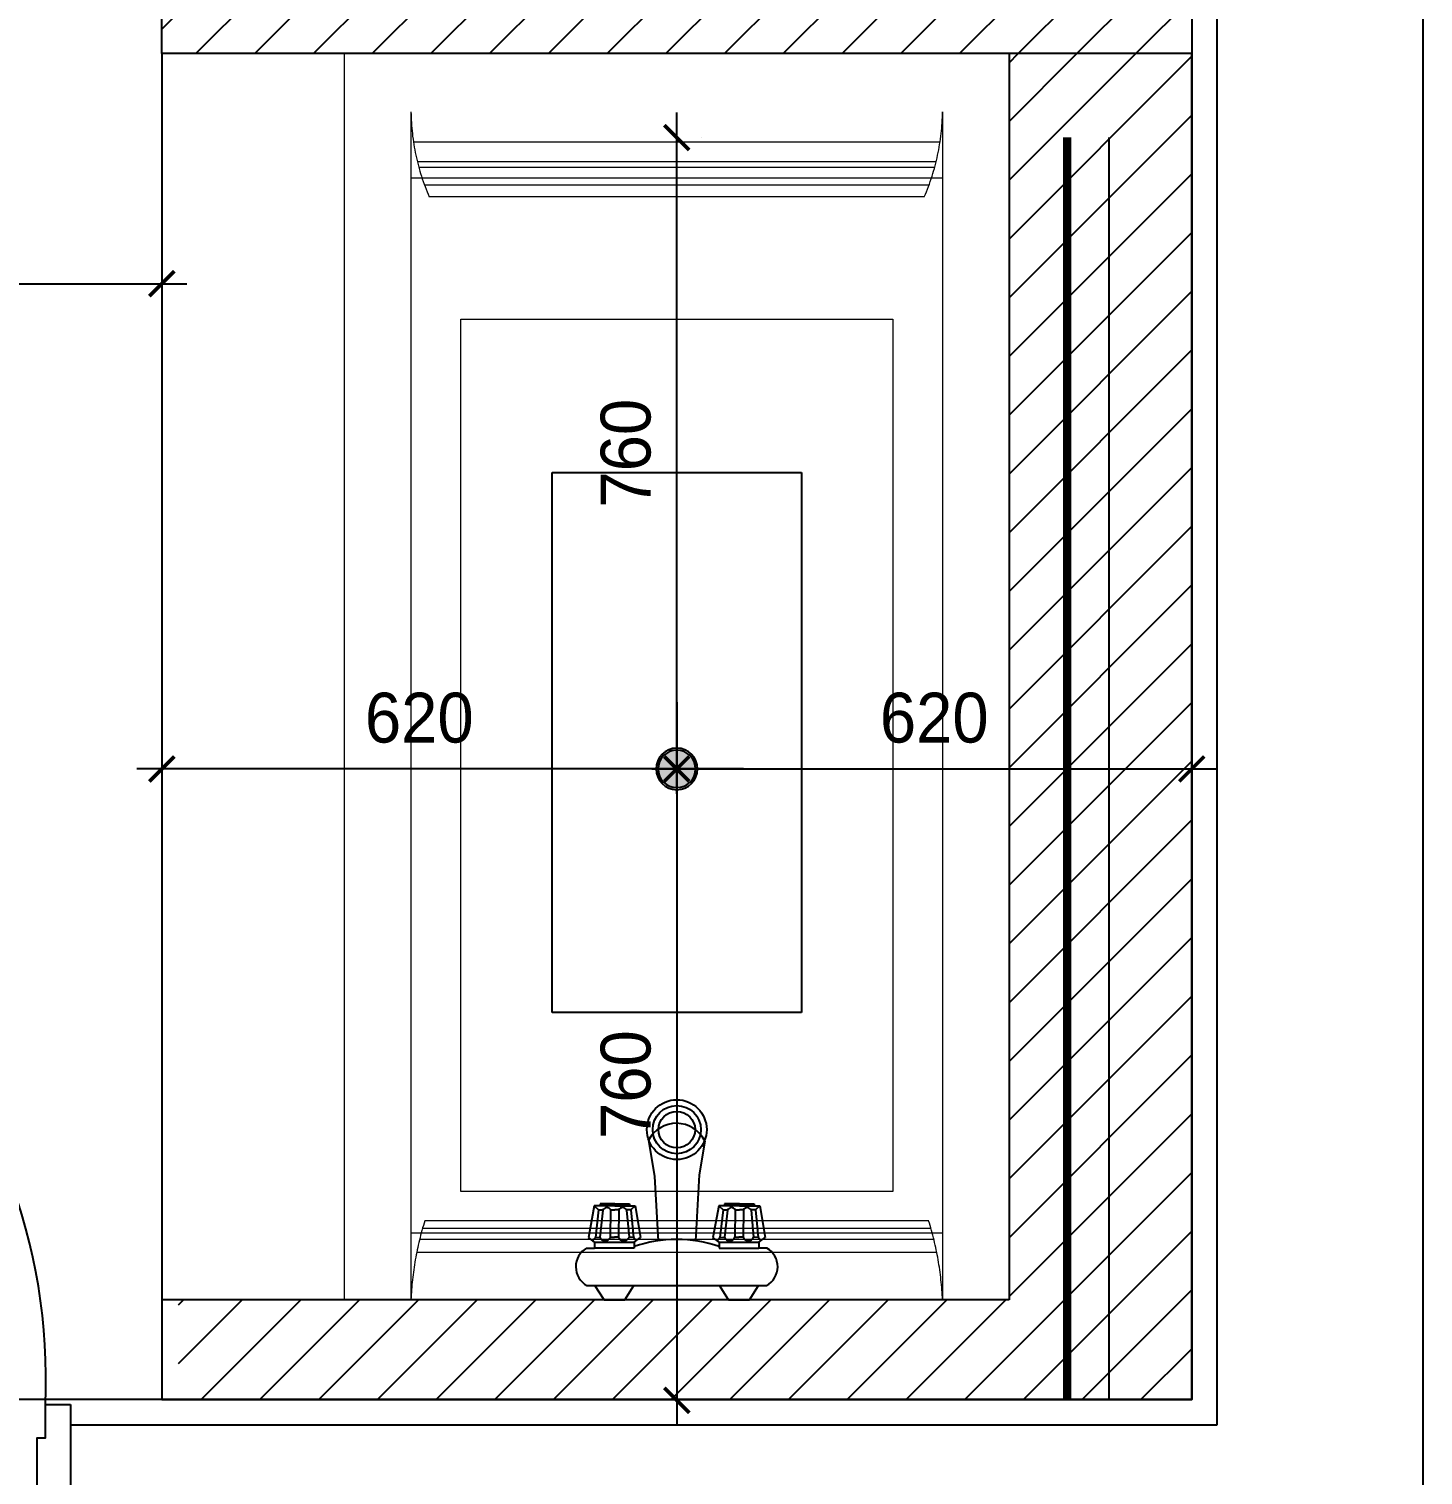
# Model space of a CAD drawing. Header units: millimetres. Extents: x 236955 to 308542, y 30900 to 88969.
# Drawn here: x 301140 to 302818, y 68587 to 70327 of the extents above; entities that cross this region are included whole.
import ezdxf

# ---------------------------------------------------------------- set-up
doc = ezdxf.new("R2010")
doc.units = ezdxf.units.MM
doc.header["$LTSCALE"] = 100
doc.header["$PDMODE"] = 3
doc.linetypes.add('ACAD_ISO02W100', pattern=[15, 12, -3])
doc.linetypes.add('HID', pattern=[2.3, 1.5, -0.8])
doc.layers.get('DEFPOINTS').update_dxf_attribs({"color": 248})
for name, color, linetype in [('03-WAL NEW', 3, 'Continuous'), ('06-LIGHT', 4, 'Continuous'), ('07-DIM WAL', 5, 'Continuous'), ('BATH', 4, 'Continuous'), ('BODY', 7, 'Continuous'), ('CEIL-LIGHT', 7, 'Continuous'), ('CO-BATH', 6, 'Continuous'), ('CO-DO-FR', 7, 'Continuous'), ('CO-DOOR', 8, 'Continuous'), ('F-WALL1', 2, 'Continuous'), ('LINE', 9, 'ACAD_ISO02W100'), ('RC-LIGHT', 7, 'Continuous'), ('WID', 4, 'Continuous')]:
    doc.layers.add(name, color=color, linetype=linetype)
doc.styles.add('HY 울릉도 L', font='')
doc.styles.get('HY 울릉도 L').set_extended_font_data('HY울릉도L')
doc.dimstyles.new('30', dxfattribs={"dimscale": 30, "dimtxt": 2, "dimasz": 1, "dimexe": 1, "dimexo": 1, "dimgap": 1, "dimtad": 1, "dimdec": 0, "dimrnd": 0.05, "dimdsep": 46, "dimlunit": 6, "dimtxsty": 'HY 울릉도 L', "dimblk": 'ARCHTICK', "dimcen": 2.5, "dimdle": 1, "dimclrd": 133, "dimclre": 133, "dimclrt": 30, "dimadec": 0, "dimazin": 0, "dimtfac": 1, "dimtdec": 0, "dimtix": 1, "dimtmove": 2, "dimatfit": 3, "dimldrblk": 'ARCHTICK', "dimfxl": 1, "dimlwd": -1, "dimlwe": -1, "dimarcsym": 0})

# ---------------------------------------------------------------- blocks, each defined once
blk = doc.blocks.new('flooor')
at = {"layer": 'CO-DO-FR'}
blk.add_lwpolyline([(275389.6, 68671.5), (275389.6, 68471.5), (275359.6, 68471.5), (275359.6, 68511.5), (275349.6, 68511.5), (275349.6, 68631.5), (275359.6, 68631.5), (275359.6, 68671.5), (275389.6, 68671.5)], close=True, dxfattribs=at)
at = {"layer": 'CO-DOOR'}
blk.add_arc((274661.6, 68701), 698.6, 357.584, 90.8202, dxfattribs=at)
at = {"layer": 'F-WALL1'}
for p, q in [((277018.1, 60009.5), (277018.1, 73470.5)), ((276769.6, 71451.5), (276769.6, 68646.5)), ((276769.6, 68646.5), (275389.6, 68646.5)), ((275389.6, 68646.5), (275389.6, 68496.5))]:
    blk.add_line(p, q, dxfattribs=at)
blk = doc.blocks.new('A$C50C81EA5')
at = {"layer": 'WID'}
for p, q in [((99.5, 220.2), (137.4, 226.4)), ((99.5, 220.2), (137.4, 226.4)), ((143.2, 219), (137.4, 226.4)), ((143.2, 219), (137.4, 226.4)), ((150.2, 228.6), (150.2, 219)), ((150.2, 228.6), (150.2, 219)), ((195.3, 12), (195.3, 228.1)), ((195.3, 12), (195.3, 228.1)), ((97, 213.3), (99.5, 213.3)), ((97, 195.5), (97, 213.3)), ((97, 213.3), (99.5, 213.3)), ((97, 195.5), (97, 213.3)), ((99.5, 220.2), (104, 214.9)), ((99.5, 195.5), (99.5, 220.2)), ((99.5, 220.2), (104, 214.9)), ((99.5, 195.5), (99.5, 220.2)), ((104, 214.9), (137.5, 218)), ((104, 214.9), (137.5, 218)), ((104, 214.9), (104, 209.5)), ((104, 214.9), (104, 209.5)), ((104.5, 209.7), (137, 212.6)), ((104.5, 209.7), (137, 212.6)), ((137.5, 218), (137, 212.6)), ((137.5, 218), (137, 212.6)), ((141.3, 221.4), (137.5, 218)), ((141.3, 221.4), (137.5, 218)), ((143.2, 219), (150.2, 219)), ((143.2, 171.1), (143.2, 219)), ((143.2, 219), (150.2, 219)), ((143.2, 171.1), (143.2, 219)), ((150.2, 171.1), (150.2, 219)), ((150.2, 171.1), (150.2, 219)), ((212.4, 207.5), (195.3, 218.4)), ((212.4, 207.5), (195.3, 218.4)), ((97, 195.5), (97, 177.7)), ((97, 195.5), (97, 177.7)), ((99.5, 195.5), (99.5, 170.7)), ((99.5, 195.5), (99.5, 170.7)), ((104, 200.4), (104, 195.5)), ((104, 200.4), (137, 200)), ((104, 200.4), (104, 195.5)), ((104, 200.4), (137, 200)), ((104, 190.5), (104, 195.5)), ((104, 190.5), (104, 195.5)), ((137, 200), (137, 195)), ((137, 200), (137, 195)), ((137, 190.1), (137, 195)), ((137, 190.1), (137, 195)), ((212.4, 182.5), (212.4, 207.5)), ((212.4, 182.5), (212.4, 207.5)), ((97, 177.7), (99.5, 177.7)), ((97, 177.7), (99.5, 177.7)), ((99.5, 170.7), (104, 176)), ((99.5, 170.7), (104, 176)), ((104, 190.5), (137, 190.1)), ((104, 190.5), (137, 190.1)), ((104, 176), (104, 181.4)), ((104, 176), (104, 181.4)), ((104, 176), (137.5, 172.1)), ((104, 176), (137.5, 172.1)), ((104.5, 181.2), (137, 177.4)), ((104.5, 181.2), (137, 177.4)), ((137.5, 172.1), (137, 177.4)), ((137.5, 172.1), (137, 177.4)), ((212.4, 182.5), (195.3, 171.6)), ((212.4, 182.5), (195.3, 171.6)), ((99.5, 170.7), (137.4, 163.7)), ((99.5, 170.7), (137.4, 163.7)), ((143.2, 171.1), (137.4, 163.7)), ((143.2, 171.1), (137.4, 163.7)), ((141.3, 168.6), (137.5, 172.1)), ((141.3, 168.6), (137.5, 172.1)), ((143.2, 171.1), (150.2, 171.1)), ((143.2, 171.1), (150.2, 171.1)), ((21.3, 153.8), (62, 147.2)), ((21.3, 153.8), (62, 147.2)), ((62, 147.2), (141.5, 142.7)), ((62, 147.2), (141.5, 142.7)), ((20.3, 86.2), (64.1, 93.2)), ((20.3, 86.2), (64.1, 93.2)), ((64.1, 93.2), (141.5, 97.7)), ((64.1, 93.2), (141.5, 97.7)), ((99.5, 70.2), (137.4, 76.4)), ((99.5, 70.2), (137.4, 76.4)), ((99.5, 70.2), (104, 64.9)), ((99.5, 45.5), (99.5, 70.2)), ((99.5, 70.2), (104, 64.9)), ((99.5, 45.5), (99.5, 70.2)), ((143.2, 69), (137.4, 76.4)), ((143.2, 69), (137.4, 76.4)), ((141.3, 71.4), (137.5, 68)), ((141.3, 71.4), (137.5, 68)), ((97, 63.3), (99.5, 63.3)), ((97, 45.5), (97, 63.3)), ((97, 63.3), (99.5, 63.3)), ((97, 45.5), (97, 63.3)), ((104, 64.9), (137.5, 68)), ((104, 64.9), (137.5, 68)), ((104, 64.9), (104, 59.5)), ((104, 64.9), (104, 59.5)), ((104.5, 59.7), (137, 62.6)), ((104.5, 59.7), (137, 62.6)), ((137.5, 68), (137, 62.6)), ((137.5, 68), (137, 62.6)), ((143.2, 69), (150.2, 69)), ((143.2, 21.1), (143.2, 69)), ((143.2, 69), (150.2, 69)), ((143.2, 21.1), (143.2, 69)), ((150.2, 69), (150.2, 21.1)), ((150.2, 69), (150.2, 21.1)), ((212.4, 57.5), (195.3, 68.4)), ((212.4, 57.5), (195.3, 68.4)), ((212.4, 32.5), (212.4, 57.5)), ((212.4, 32.5), (212.4, 57.5)), ((97, 45.5), (97, 27.7)), ((97, 45.5), (97, 27.7)), ((99.5, 45.5), (99.5, 20.7)), ((99.5, 45.5), (99.5, 20.7)), ((104, 50.4), (104, 45.5)), ((104, 50.4), (137, 50)), ((104, 50.4), (104, 45.5)), ((104, 50.4), (137, 50)), ((104, 40.5), (104, 45.5)), ((104, 40.5), (104, 45.5)), ((104, 40.5), (137, 40.1)), ((104, 40.5), (137, 40.1)), ((137, 50), (137, 45)), ((137, 50), (137, 45)), ((137, 40.1), (137, 45)), ((137, 40.1), (137, 45)), ((97, 27.7), (99.5, 27.7)), ((97, 27.7), (99.5, 27.7)), ((99.5, 20.7), (104, 26)), ((99.5, 20.7), (104, 26)), ((99.5, 20.7), (137.4, 13.7)), ((99.5, 20.7), (137.4, 13.7)), ((104, 26), (104, 31.4)), ((104, 26), (104, 31.4)), ((104, 26), (137.5, 22.1)), ((104, 26), (137.5, 22.1)), ((104.5, 31.2), (137, 27.4)), ((104.5, 31.2), (137, 27.4)), ((137.5, 22.1), (137, 27.4)), ((137.5, 22.1), (137, 27.4)), ((143.2, 21.1), (137.4, 13.7)), ((143.2, 21.1), (137.4, 13.7)), ((141.3, 18.6), (137.5, 22.1)), ((141.3, 18.6), (137.5, 22.1)), ((143.2, 21.1), (150.2, 21.1)), ((143.2, 21.1), (150.2, 21.1)), ((150.2, 11.4), (150.2, 21.1)), ((150.2, 11.4), (150.2, 21.1)), ((212.4, 32.5), (195.3, 21.6)), ((212.4, 32.5), (195.3, 21.6))]:
    blk.add_line(p, q, dxfattribs=at)
for centre, radius, start, end in [((172.6, 215.7), 25.9, 28.6669, 149.9901), ((172.6, 215.7), 25.9, 28.6669, 149.9901), ((106.7, 204.9), 5.27, 114.695, 239.7227), ((106.7, 204.9), 5.27, 114.695, 239.7227), ((134.7, 206.3), 6.74, 289.9748, 70.0252), ((134.7, 206.3), 6.74, 289.9748, 70.0252), ((106.7, 186), 5.27, 120.2773, 245.305), ((106.7, 186), 5.27, 120.2773, 245.305), ((134.7, 183.8), 6.74, 289.9748, 70.0252), ((134.7, 183.8), 6.74, 289.9748, 70.0252), ((302.7, 120), 162.8, 161.712, 198.288), ((302.7, 120), 162.8, 161.712, 198.288), ((37.9, 119.7), 37.9, 116.0462, 242.3329), ((37.9, 119.7), 37.9, 116.0462, 242.3329), ((106.7, 54.9), 5.27, 114.695, 239.7227), ((106.7, 54.9), 5.27, 114.695, 239.7227), ((134.7, 56.3), 6.74, 289.9748, 70.0252), ((134.7, 56.3), 6.74, 289.9748, 70.0252), ((106.7, 36), 5.27, 120.2773, 245.305), ((106.7, 36), 5.27, 120.2773, 245.305), ((134.7, 33.8), 6.74, 289.9748, 70.0252), ((134.7, 33.8), 6.74, 289.9748, 70.0252), ((172.6, 24.4), 25.9, 210.0099, 331.3331), ((172.6, 24.4), 25.9, 210.0099, 331.3331)]:
    blk.add_arc(centre, radius, start, end, dxfattribs=at)
blk = doc.blocks.new('vjswjdjeh')
at = {"layer": '03-WAL NEW'}
h = blk.add_hatch(dxfattribs=at)
h.set_pattern_fill('_USER', color=256, scale=50, angle=45, pattern_type=0)
h.set_pattern_definition([(45, (62988.56, -6551.484), (-35.355339, 35.355339), [])])
h.paths.add_polyline_path([(338488.2, 63865), (339728.2, 63865), (339728.2, 63745), (338488.2, 63745)])
h = blk.add_hatch(dxfattribs=at)
h.set_pattern_fill('_USER', color=8, scale=50, angle=45, pattern_type=0)
h.set_pattern_definition([(45, (62988.56, -6551.484), (-35.355339, 35.355339), [])])
h.paths.add_polyline_path([(339508.2, 62245), (338508.2, 62245), (338508.2, 62125), (339728.2, 62125), (339728.2, 63745), (339508.2, 63745)])
at = {"color": 8}
for radius in [36, 29, 22]:
    blk.add_circle((339108.2, 62449.8), radius, dxfattribs=at)
at = {"layer": '03-WAL NEW'}
for points in [[(338488.2, 63865), (339728.2, 63865), (339728.2, 63745), (338488.2, 63745)], [(338488.2, 62125), (339728.2, 62125), (339728.2, 63745), (338488.2, 63745)]]:
    blk.add_lwpolyline(points, close=True, dxfattribs=at)
blk.add_lwpolyline([(339508.2, 62245), (338488.2, 62245), (338488.2, 62125), (339728.2, 62125), (339728.2, 63745), (339508.2, 63745), (339508.2, 62245)], dxfattribs=at)
at = {"layer": 'BATH'}
blk.add_lwpolyline([(338298.2, 64869), (339728.2, 64869), (339728.2, 62125), (336945.2, 62125), (336945.2, 64869), (337643.2, 64869)], dxfattribs=at)
at = {"layer": 'BODY', "color": 8, "linetype": 'Continuous', "ltscale": 3}
for p, q in [((338958.2, 62590.8), (338958.2, 63240.8)), ((338958.2, 63240.8), (339258.2, 63240.8)), ((339258.2, 63240.8), (339258.2, 62590.8)), ((339258.2, 62590.8), (338958.2, 62590.8))]:
    blk.add_line(p, q, dxfattribs=at)
at = {"layer": 'LINE', "color": 8, "lineweight": 9}
for p, q in [((338708.2, 62950), (338708.2, 63745)), ((338708.2, 63745), (339508.2, 63745)), ((339508.2, 63745), (339508.2, 62950)), ((338788.2, 63675), (338788.2, 62950)), ((339428.2, 63675), (339428.2, 62950)), ((339425.2, 63638.2), (338791.2, 63638.2)), ((339420.5, 63614.8), (338795.8, 63614.8)), ((339418.7, 63607.8), (338797.7, 63607.8)), ((339428.2, 63595), (338788.2, 63595)), ((339411.9, 63586.7), (338804.4, 63586.7)), ((339406.3, 63572.7), (338810, 63572.7)), ((338848.2, 62950), (338848.2, 63425.4)), ((338848.2, 63425.4), (339368.2, 63425.4)), ((339368.2, 63425.4), (339368.2, 62950)), ((338708.2, 62245), (338708.2, 62950)), ((338788.2, 62950), (338788.2, 62245)), ((338848.2, 62375.4), (338848.2, 62950)), ((339368.2, 62950), (339368.2, 62375.4)), ((339428.2, 62950), (339428.2, 62245)), ((339508.2, 62950), (339508.2, 62245)), ((339368.2, 62375.4), (338848.2, 62375.4)), ((339411.5, 62340.2), (338804.9, 62340.2)), ((339428.2, 62325), (338788.2, 62325)), ((339417.8, 62317.5), (338798.5, 62317.5)), ((339414.3, 62330.8), (338802.1, 62330.8)), ((339421.3, 62301.9), (338795.1, 62301.9)), ((339508.2, 62245), (338708.2, 62245))]:
    blk.add_line(p, q, dxfattribs=at)
for centre, radius, start, end in [((339053.4, 63678.1), 265.2, 180.6661, 203.4244), ((339162.9, 63678.1), 265.2, 336.5756, 359.3339), ((339160.3, 62228.7), 372.5, 162.5912, 177.4905), ((339056, 62228.7), 372.5, 2.5095, 17.4088)]:
    blk.add_arc(centre, radius, start, end, dxfattribs=at)
blk.add_blockref('flooor', (62988.6, -6552.5))
at = {"color": 8, "rotation": 270}
blk.add_blockref('A$C50C81EA5', (338988.1, 62457.4), dxfattribs=at)
blk = doc.blocks.new('_ArchTick')
at = {"color": 0, "linetype": 'ByBlock', "const_width": 0.15}
blk.add_lwpolyline([(-0.5, -0.5), (0.5, 0.5)], dxfattribs=at)
blk = doc.blocks.new('*D143')
at = {"layer": '07-DIM WAL', "color": 133}
blk.add_line((300798.1, 70020.5), (301329.6, 70020.5), dxfattribs=at)
at = {"layer": 'DEFPOINTS', "color": 0}
for p in [(300828.1, 70020.5), (301299.6, 70020.5), (301299.6, 70020.5)]:
    blk.add_point(p, dxfattribs=at)
at = {"layer": '07-DIM WAL', "color": 133, "xscale": 30, "yscale": 30, "zscale": 30, "rotation": 180}
blk.add_blockref('_ArchTick', (300828.1, 70020.5), dxfattribs=at)
at = {"layer": '07-DIM WAL', "color": 133, "xscale": 30, "yscale": 30, "zscale": 30}
blk.add_blockref('_ArchTick', (301299.6, 70020.5), dxfattribs=at)
at = {"layer": '07-DIM WAL', "color": 30, "insert": (301063.9, 70081.2), "char_height": 60, "attachment_point": 5, "style": 'HY 울릉도 L'}
blk.add_mtext('472', dxfattribs=at)
blk = doc.blocks.new('1')
at = {"linetype": 'Continuous'}
h = blk.add_hatch(color=4, dxfattribs=at)
h.dxf.hatch_style = 1
edge = h.paths.add_edge_path()
edge.add_arc((11539653.5, -14273503.8), 37.5, 0, 360)
at = {"color": 1, "linetype": 'Continuous'}
for p, q in [((11539653.5, -14273637.1), (11539653.5, -14273370.5)), ((11539520.2, -14273503.8), (11539786.8, -14273503.8))]:
    blk.add_line(p, q, dxfattribs=at)
at = {"color": 4, "linetype": 'Continuous'}
for radius in [41.5, 37.5]:
    blk.add_circle((11539653.5, -14273503.8), radius, dxfattribs=at)
blk = doc.blocks.new('*D168')
at = {"layer": '07-DIM WAL', "color": 133}
for p, q in [((302539.6, 69508.5), (302539.6, 69406.5)), ((301919.6, 69466.5), (301919.6, 69466.5)), ((301889.6, 69436.5), (302569.6, 69436.5))]:
    blk.add_line(p, q, dxfattribs=at)
at = {"layer": 'DEFPOINTS', "color": 0}
for p in [(302539.6, 69538.5), (301919.6, 69436.5), (302539.6, 69436.5)]:
    blk.add_point(p, dxfattribs=at)
at = {"layer": '07-DIM WAL', "color": 133, "xscale": 30, "yscale": 30, "zscale": 30, "rotation": 180}
blk.add_blockref('_ArchTick', (301919.6, 69436.5), dxfattribs=at)
at = {"layer": '07-DIM WAL', "color": 133, "xscale": 30, "yscale": 30, "zscale": 30}
blk.add_blockref('_ArchTick', (302539.6, 69436.5), dxfattribs=at)
at = {"layer": '07-DIM WAL', "color": 30, "insert": (302229.6, 69497.8), "char_height": 60, "attachment_point": 5, "style": 'HY 울릉도 L'}
blk.add_mtext('620', dxfattribs=at)
blk = doc.blocks.new('*D147')
at = {"layer": '07-DIM WAL', "color": 133}
for p, q in [((301919.6, 69466.5), (301919.6, 68646.5)), ((301949.6, 69436.5), (301949.6, 69436.5)), ((301949.6, 68676.5), (301949.6, 68676.5))]:
    blk.add_line(p, q, dxfattribs=at)
at = {"layer": 'DEFPOINTS', "color": 0}
for p in [(301919.6, 69436.5), (301919.6, 68676.5), (301919.6, 68676.5)]:
    blk.add_point(p, dxfattribs=at)
at = {"layer": '07-DIM WAL', "color": 133, "xscale": 30, "yscale": 30, "zscale": 30}
for p, rotation in [((301919.6, 69436.5), 90), ((301919.6, 68676.5), 270)]:
    blk.add_blockref('_ArchTick', p, dxfattribs=dict(at, rotation=rotation))
at = {"layer": '07-DIM WAL', "color": 30, "insert": (301858.4, 69056.5), "char_height": 60, "attachment_point": 5, "rotation": 90, "style": 'HY 울릉도 L'}
blk.add_mtext('760', dxfattribs=at)
blk = doc.blocks.new('*D148')
at = {"layer": '07-DIM WAL', "color": 133}
for p, q in [((301949.6, 69436.5), (301269.6, 69436.5)), ((301299.6, 69406.5), (301299.6, 69406.5))]:
    blk.add_line(p, q, dxfattribs=at)
at = {"layer": 'DEFPOINTS', "color": 0}
for p in [(301299.6, 69436.5), (301299.6, 69436.5), (301919.6, 69436.5)]:
    blk.add_point(p, dxfattribs=at)
at = {"layer": '07-DIM WAL', "color": 133, "xscale": 30, "yscale": 30, "zscale": 30, "rotation": 180}
blk.add_blockref('_ArchTick', (301299.6, 69436.5), dxfattribs=at)
at = {"layer": '07-DIM WAL', "color": 133, "xscale": 30, "yscale": 30, "zscale": 30}
blk.add_blockref('_ArchTick', (301919.6, 69436.5), dxfattribs=at)
at = {"layer": '07-DIM WAL', "color": 30, "insert": (301609.6, 69497.8), "char_height": 60, "attachment_point": 5, "style": 'HY 울릉도 L'}
blk.add_mtext('620', dxfattribs=at)
blk = doc.blocks.new('*D149')
at = {"layer": '07-DIM WAL', "color": 133}
for p, q in [((301919.6, 69406.5), (301919.6, 70226.5)), ((301949.6, 70196.5), (301949.6, 70196.5)), ((301889.6, 69436.5), (301889.6, 69436.5))]:
    blk.add_line(p, q, dxfattribs=at)
at = {"layer": 'DEFPOINTS', "color": 0}
for p in [(301919.6, 70196.5), (301919.6, 70196.5), (301919.6, 69436.5)]:
    blk.add_point(p, dxfattribs=at)
at = {"layer": '07-DIM WAL', "color": 133, "xscale": 30, "yscale": 30, "zscale": 30}
for p, rotation in [((301919.6, 70196.5), 90), ((301919.6, 69436.5), 270)]:
    blk.add_blockref('_ArchTick', p, dxfattribs=dict(at, rotation=rotation))
at = {"layer": '07-DIM WAL', "color": 30, "insert": (301858.4, 69816.5), "char_height": 60, "attachment_point": 5, "rotation": 90, "style": 'HY 울릉도 L'}
blk.add_mtext('760', dxfattribs=at)

msp = doc.modelspace()

# ---------------------------------------------------------------- linework, layer by layer
at = {"layer": '06-LIGHT', "color": 10, "linetype": 'HID', "const_width": 10}
msp.add_lwpolyline([(302389.6, 70196.5), (302389.6, 68676.5)], dxfattribs=at)
at = {"layer": 'CEIL-LIGHT'}
msp.add_lwpolyline([(302439.6, 70196.5), (302439.6, 68676.5)], dxfattribs=at)

# ---------------------------------------------------------------- block references
at = {"layer": 'CO-BATH'}
msp.add_blockref('vjswjdjeh', (-37188.6, 6552.5), dxfattribs=at)
at = {"layer": 'RC-LIGHT', "xscale": -0.6024096385271789, "yscale": 0.6024096385271789, "zscale": 0.6024096385271789, "rotation": 90}
msp.add_blockref('1', (-8296576.6, 7021035), dxfattribs=at)

# ---------------------------------------------------------------- dimensions: what is measured, and where the dimension line sits
at = {"layer": '07-DIM WAL'}
for base, p2, picture, middle in [((301919.6, 70196.5), (301919.6, 70196.5), '*D149', (301858.4, 69816.5)), ((301919.6, 68676.5), (301919.6, 68676.5), '*D147', (301858.4, 69056.5))]:
    dim = msp.add_linear_dim(base=base, p1=(301919.6, 69436.5), p2=p2, angle=90, dimstyle='30', dxfattribs=at)
    dim.commit()
    dim.dimension.update_dxf_attribs({"geometry": picture, "text_midpoint": middle})
for base, p1, p2, picture, middle in [((301299.6136201, 70020.5), (300828.1136201, 70020.5), (301299.6136201, 70020.5), '*D143', (301063.8636201, 70081.1919946)), ((301299.6, 69436.5), (301919.6, 69436.5), (301299.6, 69436.5), '*D148', (301609.6, 69497.8)), ((302539.6, 69436.5), (301919.6, 69436.5), (302539.6, 69538.5), '*D168', (302229.6, 69497.8))]:
    dim = msp.add_linear_dim(base=base, p1=p1, p2=p2, dimstyle='30', dxfattribs=at)
    dim.commit()
    dim.dimension.update_dxf_attribs({"geometry": picture, "text_midpoint": middle})

doc.saveas('drawing.dxf')
